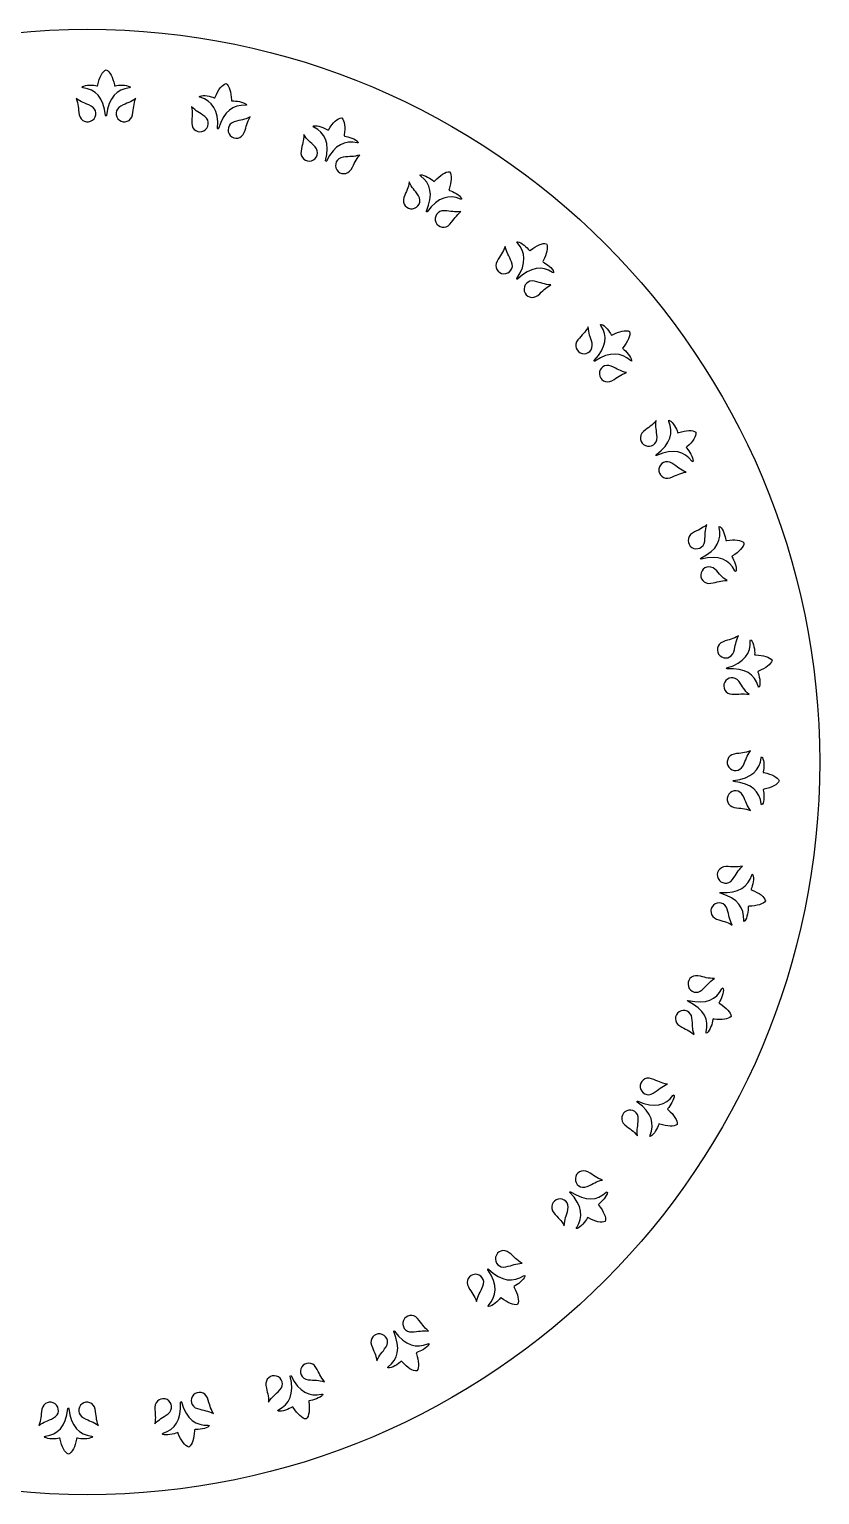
# Model space of a CAD drawing. Header units: centimetres. Extents: x -9.8 to 9.8, y -9.8 to 9.8.
# Drawn here: x -0.77 to 9.76, y -9.76 to 9.76 of the extents above; entities that cross this region are included whole.
import ezdxf

# ---------------------------------------------------------------- set-up
doc = ezdxf.new("R2010")
doc.units = ezdxf.units.CM
doc.header["$MEASUREMENT"] = 0
doc.layers.add('Camada 1', color=7, linetype='Continuous')

msp = doc.modelspace()

# ---------------------------------------------------------------- linework, layer by layer
at = {"layer": 'Camada 1'}
for points, knots in [([(0, -9.76264), (5.39178, -9.76264), (9.76265, -5.39172), (9.76265, 0.00001), (9.76265, 0.00001), (9.76265, 5.39177), (5.39179, 9.76264), (0, 9.76264), (0, 9.76264), (-5.39178, 9.76264), (-9.76265, 5.39177), (-9.76265, 0.00001), (-9.76265, 0.00001), (-9.76265, -5.39172), (-5.39178, -9.76264), (0, -9.76264)], [0, 0, 0, 0, 0.2, 0.2, 0.2, 0.2, 0.4, 0.4, 0.4, 0.4, 0.6, 0.6, 0.6, 0.6, 1, 1, 1, 1]), ([(0.25149, 9.22363), (0.20125, 9.20307), (0.16225, 9.12071), (0.14158, 9.02212), (0.14158, 9.02212), (0.13838, 9.00733), (0.14002, 9.00746), (0.12912, 9.01024), (0.12912, 9.01024), (0.08673, 9.02061), (-0.02394, 9.0245), (-0.06053, 8.99844), (-0.06053, 8.99844), (-0.07307, 8.9895), (-0.07135, 8.98593), (-0.05439, 8.98352), (-0.05439, 8.98352), (0.1055, 8.9614), (0.21837, 8.86062), (0.24514, 8.61448), (0.24514, 8.61448), (0.24662, 8.6058), (0.25591, 8.60416), (0.25771, 8.61448), (0.25771, 8.61448), (0.28425, 8.86062), (0.39717, 8.9614), (0.55693, 8.98352), (0.55693, 8.98352), (0.574, 8.98593), (0.57579, 8.9895), (0.56333, 8.99844), (0.56333, 8.99844), (0.52655, 9.0245), (0.41575, 9.02061), (0.3736, 9.01024), (0.3736, 9.01024), (0.36251, 9.00746), (0.36423, 9.00733), (0.36101, 9.02212), (0.36101, 9.02212), (0.34023, 9.1207), (0.30144, 9.20307), (0.25149, 9.22363)], [0, 0, 0, 0, 0.08333333, 0.08333333, 0.08333333, 0.08333333, 0.16666667, 0.16666667, 0.16666667, 0.16666667, 0.25, 0.25, 0.25, 0.25, 0.33333333, 0.33333333, 0.33333333, 0.33333333, 0.41666667, 0.41666667, 0.41666667, 0.41666667, 0.5, 0.5, 0.5, 0.5, 0.58333333, 0.58333333, 0.58333333, 0.58333333, 0.66666667, 0.66666667, 0.66666667, 0.66666667, 0.75, 0.75, 0.75, 0.75, 0.83333333, 0.83333333, 0.83333333, 0.83333333, 1, 1, 1, 1]), ([(1.84933, 9.03987), (1.79633, 9.02833), (1.74352, 8.95399), (1.70603, 8.86043), (1.70603, 8.86043), (1.70045, 8.84638), (1.70203, 8.84633), (1.69169, 8.85093), (1.69169, 8.85093), (1.65176, 8.86852), (1.54342, 8.89157), (1.50294, 8.87218), (1.50294, 8.87218), (1.48913, 8.86559), (1.49005, 8.86181), (1.50635, 8.8563), (1.50635, 8.8563), (1.65991, 8.80693), (1.75366, 8.68792), (1.73738, 8.44101), (1.73738, 8.44101), (1.73719, 8.4322), (1.74614, 8.42902), (1.74958, 8.43887), (1.74958, 8.43887), (1.81853, 8.67665), (1.9473, 8.75629), (2.10843, 8.75031), (2.10843, 8.75031), (2.1255, 8.74973), (2.12785, 8.75282), (2.11716, 8.76391), (2.11716, 8.76391), (2.08565, 8.796), (1.97577, 8.81146), (1.93251, 8.80844), (1.93251, 8.80844), (1.92121, 8.80775), (1.92277, 8.80725), (1.92211, 8.82228), (1.92211, 8.82228), (1.91886, 8.92301), (1.89484, 9.01085), (1.84933, 9.03987)], [0, 0, 0, 0, 0.08333333, 0.08333333, 0.08333333, 0.08333333, 0.16666667, 0.16666667, 0.16666667, 0.16666667, 0.25, 0.25, 0.25, 0.25, 0.33333333, 0.33333333, 0.33333333, 0.33333333, 0.41666667, 0.41666667, 0.41666667, 0.41666667, 0.5, 0.5, 0.5, 0.5, 0.58333333, 0.58333333, 0.58333333, 0.58333333, 0.66666667, 0.66666667, 0.66666667, 0.66666667, 0.75, 0.75, 0.75, 0.75, 0.83333333, 0.83333333, 0.83333333, 0.83333333, 1, 1, 1, 1]), ([(0.05009, 8.74031), (0.13068, 8.69925), (0.1324, 8.5986), (0.06988, 8.55164), (0.06988, 8.55164), (0.00733, 8.50468), (-0.0889, 8.53431), (-0.1058, 8.62329), (-0.1058, 8.62329), (-0.12326, 8.71481), (-0.11559, 8.75886), (-0.14856, 8.84231), (-0.14856, 8.84231), (-0.07758, 8.78741), (-0.03313, 8.78254), (0.05009, 8.74031)], [0, 0, 0, 0, 0.2, 0.2, 0.2, 0.2, 0.4, 0.4, 0.4, 0.4, 0.6, 0.6, 0.6, 0.6, 1, 1, 1, 1]), ([(0.64677, 8.84234), (0.6138, 8.75886), (0.6215, 8.71484), (0.60409, 8.62332), (0.60409, 8.62332), (0.58718, 8.53434), (0.49098, 8.50471), (0.42843, 8.55167), (0.42843, 8.55167), (0.36588, 8.59861), (0.3676, 8.69928), (0.44827, 8.74034), (0.44827, 8.74034), (0.53131, 8.78254), (0.57587, 8.78741), (0.64677, 8.84234)], [0, 0, 0, 0, 0.2, 0.2, 0.2, 0.2, 0.4, 0.4, 0.4, 0.4, 0.6, 0.6, 0.6, 0.6, 1, 1, 1, 1]), ([(1.56707, 8.59881), (1.6392, 8.54428), (1.62351, 8.44485), (1.55384, 8.40953), (1.55384, 8.40953), (1.48391, 8.37416), (1.39443, 8.42006), (1.39321, 8.51076), (1.39321, 8.51076), (1.39194, 8.60376), (1.40713, 8.64594), (1.38924, 8.73372), (1.38924, 8.73372), (1.44941, 8.66739), (1.49244, 8.6548), (1.56707, 8.59881)], [0, 0, 0, 0, 0.2, 0.2, 0.2, 0.2, 0.4, 0.4, 0.4, 0.4, 0.6, 0.6, 0.6, 0.6, 1, 1, 1, 1]), ([(2.17241, 8.59564), (2.12529, 8.5192), (2.12547, 8.47443), (2.09227, 8.38739), (2.09227, 8.38739), (2.06012, 8.30267), (1.96022, 8.29016), (1.90685, 8.34744), (1.90685, 8.34744), (1.85338, 8.40435), (1.87264, 8.50336), (1.95913, 8.52958), (1.95913, 8.52958), (2.04838, 8.55677), (2.09304, 8.55386), (2.17241, 8.59564)], [0, 0, 0, 0, 0.2, 0.2, 0.2, 0.2, 0.4, 0.4, 0.4, 0.4, 0.6, 0.6, 0.6, 0.6, 1, 1, 1, 1]), ([(3.39101, 8.5814), (3.3368, 8.57926), (3.27189, 8.5152), (3.21874, 8.42958), (3.21874, 8.42958), (3.21078, 8.41672), (3.21234, 8.41638), (3.20294, 8.4227), (3.20294, 8.4227), (3.16667, 8.44694), (3.06398, 8.48848), (3.02072, 8.47641), (3.02072, 8.47641), (3.00598, 8.47231), (3.00625, 8.46842), (3.02133, 8.46019), (3.02133, 8.46019), (3.16397, 8.38492), (3.23562, 8.25143), (3.17672, 8.01109), (3.17672, 8.01109), (3.17505, 8.00244), (3.18331, 7.99778), (3.18834, 8.00686), (3.18834, 8.00686), (3.29759, 8.22906), (3.43821, 8.28515), (3.59588, 8.25126), (3.59588, 8.25126), (3.61258, 8.24771), (3.61541, 8.25039), (3.60686, 8.26314), (3.60686, 8.26314), (3.58138, 8.30023), (3.47584, 8.33452), (3.43268, 8.33905), (3.43268, 8.33905), (3.42144, 8.34032), (3.42292, 8.33958), (3.4249, 8.35448), (3.4249, 8.35448), (3.43916, 8.45424), (3.4308, 8.54494), (3.39101, 8.5814)], [0, 0, 0, 0, 0.08333333, 0.08333333, 0.08333333, 0.08333333, 0.16666667, 0.16666667, 0.16666667, 0.16666667, 0.25, 0.25, 0.25, 0.25, 0.33333333, 0.33333333, 0.33333333, 0.33333333, 0.41666667, 0.41666667, 0.41666667, 0.41666667, 0.5, 0.5, 0.5, 0.5, 0.58333333, 0.58333333, 0.58333333, 0.58333333, 0.66666667, 0.66666667, 0.66666667, 0.66666667, 0.75, 0.75, 0.75, 0.75, 0.83333333, 0.83333333, 0.83333333, 0.83333333, 1, 1, 1, 1]), ([(3.03646, 8.19606), (3.09803, 8.12983), (3.0653, 8.03464), (2.99053, 8.01196), (2.99053, 8.01196), (2.91557, 7.98929), (2.8354, 8.05001), (2.84993, 8.13954), (2.84993, 8.13954), (2.86485, 8.23135), (2.88713, 8.27022), (2.88475, 8.35983), (2.88475, 8.35983), (2.93251, 8.28404), (2.97265, 8.26414), (3.03646, 8.19606)], [0, 0, 0, 0, 0.2, 0.2, 0.2, 0.2, 0.4, 0.4, 0.4, 0.4, 0.6, 0.6, 0.6, 0.6, 1, 1, 1, 1]), ([(3.63201, 8.0878), (3.57235, 8.02068), (3.56473, 7.97657), (3.51689, 7.89664), (3.51689, 7.89664), (3.47053, 7.8188), (3.36997, 7.8238), (3.3274, 7.88947), (3.3274, 7.88947), (3.28459, 7.95482), (3.32076, 8.04899), (3.41051, 8.05981), (3.41051, 8.05981), (3.50314, 8.07108), (3.54663, 8.06047), (3.63201, 8.0878)], [0, 0, 0, 0, 0.2, 0.2, 0.2, 0.2, 0.4, 0.4, 0.4, 0.4, 0.6, 0.6, 0.6, 0.6, 1, 1, 1, 1]), ([(4.82962, 7.86216), (4.77588, 7.86946), (4.70082, 7.81766), (4.63362, 7.74257), (4.63362, 7.74257), (4.62357, 7.7313), (4.62502, 7.73072), (4.6169, 7.73855), (4.6169, 7.73855), (4.58539, 7.76874), (4.49146, 7.82745), (4.44677, 7.82308), (4.44677, 7.82308), (4.43153, 7.8216), (4.43113, 7.81774), (4.44452, 7.80702), (4.44452, 7.80702), (4.57194, 7.70812), (4.61933, 7.56421), (4.51961, 7.33775), (4.51961, 7.33775), (4.51643, 7.32952), (4.52374, 7.32349), (4.53033, 7.33156), (4.53033, 7.33156), (4.67646, 7.5314), (4.82473, 7.5622), (4.97406, 7.50148), (4.97406, 7.50148), (4.98991, 7.49508), (4.99319, 7.49719), (4.98695, 7.51127), (4.98695, 7.51127), (4.96832, 7.55223), (4.87035, 7.60432), (4.82862, 7.61628), (4.82862, 7.61628), (4.81777, 7.61948), (4.81912, 7.61848), (4.82365, 7.63282), (4.82365, 7.63282), (4.85502, 7.72862), (4.86249, 7.81935), (4.82962, 7.86216)], [0, 0, 0, 0, 0.08333333, 0.08333333, 0.08333333, 0.08333333, 0.16666667, 0.16666667, 0.16666667, 0.16666667, 0.25, 0.25, 0.25, 0.25, 0.33333333, 0.33333333, 0.33333333, 0.33333333, 0.41666667, 0.41666667, 0.41666667, 0.41666667, 0.5, 0.5, 0.5, 0.5, 0.58333333, 0.58333333, 0.58333333, 0.58333333, 0.66666667, 0.66666667, 0.66666667, 0.66666667, 0.75, 0.75, 0.75, 0.75, 0.83333333, 0.83333333, 0.83333333, 0.83333333, 1, 1, 1, 1]), ([(4.41351, 7.54426), (4.46267, 7.46835), (4.41393, 7.3803), (4.33633, 7.3709), (4.33633, 7.3709), (4.25857, 7.36159), (4.19015, 7.43533), (4.22002, 7.52097), (4.22002, 7.52097), (4.25061, 7.60881), (4.27929, 7.64323), (4.29252, 7.73187), (4.29252, 7.73187), (4.32644, 7.64896), (4.36256, 7.62239), (4.41351, 7.54426)], [0, 0, 0, 0, 0.2, 0.2, 0.2, 0.2, 0.4, 0.4, 0.4, 0.4, 0.6, 0.6, 0.6, 0.6, 1, 1, 1, 1]), ([(4.98126, 7.33424), (4.91088, 7.27852), (4.89569, 7.2364), (4.83473, 7.16596), (4.83473, 7.16596), (4.77557, 7.09733), (4.67738, 7.11974), (4.64685, 7.19181), (4.64685, 7.19181), (4.616, 7.26362), (4.66804, 7.35003), (4.75827, 7.34511), (4.75827, 7.34511), (4.85143, 7.34016), (4.89241, 7.32215), (4.98126, 7.33424)], [0, 0, 0, 0, 0.2, 0.2, 0.2, 0.2, 0.4, 0.4, 0.4, 0.4, 0.6, 0.6, 0.6, 0.6, 1, 1, 1, 1]), ([(5.65655, 6.66323), (5.69179, 6.57997), (5.62842, 6.5017), (5.55043, 6.50594), (5.55043, 6.50594), (5.47222, 6.51028), (5.41764, 6.59476), (5.46193, 6.67392), (5.46193, 6.67392), (5.50733, 6.75509), (5.54152, 6.78404), (5.56999, 6.86902), (5.56999, 6.86902), (5.58895, 6.78147), (5.61988, 6.74903), (5.65655, 6.66323)], [0, 0, 0, 0, 0.2, 0.2, 0.2, 0.2, 0.4, 0.4, 0.4, 0.4, 0.6, 0.6, 0.6, 0.6, 1, 1, 1, 1]), ([(6.12151, 6.90408), (6.06986, 6.92059), (5.98694, 6.88262), (5.90773, 6.82034), (5.90773, 6.82034), (5.89585, 6.81097), (5.8972, 6.81015), (5.89058, 6.81926), (5.89058, 6.81926), (5.86476, 6.85445), (5.78247, 6.92859), (5.73773, 6.93205), (5.73773, 6.93205), (5.72241, 6.93327), (5.72138, 6.92951), (5.73273, 6.91662), (5.73273, 6.91662), (5.84105, 6.79708), (5.86275, 6.64712), (5.72516, 6.44145), (5.72516, 6.44145), (5.72061, 6.43391), (5.72677, 6.42669), (5.73466, 6.43349), (5.73466, 6.43349), (5.91328, 6.60489), (6.06462, 6.60949), (6.20117, 6.52377), (6.20117, 6.52377), (6.21567, 6.51472), (6.21927, 6.51623), (6.21556, 6.53115), (6.21556, 6.53115), (6.20432, 6.57473), (6.11687, 6.64304), (6.07784, 6.66207), (6.07784, 6.66207), (6.06773, 6.6671), (6.06884, 6.66591), (6.07583, 6.67922), (6.07583, 6.67922), (6.12333, 6.76813), (6.14646, 6.85619), (6.12151, 6.90408)], [0, 0, 0, 0, 0.08333333, 0.08333333, 0.08333333, 0.08333333, 0.16666667, 0.16666667, 0.16666667, 0.16666667, 0.25, 0.25, 0.25, 0.25, 0.33333333, 0.33333333, 0.33333333, 0.33333333, 0.41666667, 0.41666667, 0.41666667, 0.41666667, 0.5, 0.5, 0.5, 0.5, 0.58333333, 0.58333333, 0.58333333, 0.58333333, 0.66666667, 0.66666667, 0.66666667, 0.66666667, 0.75, 0.75, 0.75, 0.75, 0.83333333, 0.83333333, 0.83333333, 0.83333333, 1, 1, 1, 1]), ([(6.17919, 6.35782), (6.10021, 6.31514), (6.07793, 6.2763), (6.00562, 6.21754), (6.00562, 6.21754), (5.93548, 6.1602), (5.84264, 6.19936), (5.82509, 6.27562), (5.82509, 6.27562), (5.80723, 6.35169), (5.87343, 6.42778), (5.96146, 6.40725), (5.96146, 6.40725), (6.05232, 6.38621), (6.08954, 6.36134), (6.17919, 6.35782)], [0, 0, 0, 0, 0.2, 0.2, 0.2, 0.2, 0.4, 0.4, 0.4, 0.4, 0.6, 0.6, 0.6, 0.6, 1, 1, 1, 1]), ([(6.72767, 5.57976), (6.74791, 5.49163), (6.67195, 5.42556), (6.59585, 5.44329), (6.59585, 5.44329), (6.51957, 5.46112), (6.48052, 5.55383), (6.53785, 5.62408), (6.53785, 5.62408), (6.59667, 5.69618), (6.63538, 5.71872), (6.67819, 5.79746), (6.67819, 5.79746), (6.68163, 5.70792), (6.70645, 5.67062), (6.72767, 5.57976)], [0, 0, 0, 0, 0.2, 0.2, 0.2, 0.2, 0.4, 0.4, 0.4, 0.4, 0.6, 0.6, 0.6, 0.6, 1, 1, 1, 1]), ([(7.22738, 5.73621), (7.17941, 5.76142), (7.09115, 5.73846), (7.00233, 5.69086), (7.00233, 5.69086), (6.98897, 5.68369), (6.99013, 5.68266), (6.98521, 5.69279), (6.98521, 5.69279), (6.96592, 5.73192), (6.89774, 5.81923), (6.85429, 5.8304), (6.85429, 5.8304), (6.83939, 5.83426), (6.83773, 5.83074), (6.84667, 5.81609), (6.84667, 5.81609), (6.93261, 5.67956), (6.92792, 5.52812), (6.75671, 5.34944), (6.75671, 5.34944), (6.75092, 5.3428), (6.7557, 5.3346), (6.76473, 5.33994), (6.76473, 5.33994), (6.97036, 5.47774), (7.12025, 5.45599), (7.23979, 5.34782), (7.23979, 5.34782), (7.25249, 5.33639), (7.2563, 5.33726), (7.25527, 5.35261), (7.25527, 5.35261), (7.25178, 5.39746), (7.17748, 5.47993), (7.14237, 5.50543), (7.14237, 5.50543), (7.13327, 5.51215), (7.13417, 5.51075), (7.14335, 5.52265), (7.14335, 5.52265), (7.20556, 5.60201), (7.24366, 5.68469), (7.22738, 5.73621)], [0, 0, 0, 0, 0.08333333, 0.08333333, 0.08333333, 0.08333333, 0.16666667, 0.16666667, 0.16666667, 0.16666667, 0.25, 0.25, 0.25, 0.25, 0.33333333, 0.33333333, 0.33333333, 0.33333333, 0.41666667, 0.41666667, 0.41666667, 0.41666667, 0.5, 0.5, 0.5, 0.5, 0.58333333, 0.58333333, 0.58333333, 0.58333333, 0.66666667, 0.66666667, 0.66666667, 0.66666667, 0.75, 0.75, 0.75, 0.75, 0.83333333, 0.83333333, 0.83333333, 0.83333333, 1, 1, 1, 1]), ([(7.18936, 5.18823), (7.10411, 5.15992), (7.07546, 5.12555), (6.99404, 5.0802), (6.99404, 5.0802), (6.91504, 5.03596), (6.8304, 5.09062), (6.82635, 5.16876), (6.82635, 5.16876), (6.82198, 5.24679), (6.90038, 5.31021), (6.98351, 5.2747), (6.98351, 5.2747), (7.0693, 5.23823), (7.10165, 5.20725), (7.18936, 5.18823)], [0, 0, 0, 0, 0.2, 0.2, 0.2, 0.2, 0.4, 0.4, 0.4, 0.4, 0.6, 0.6, 0.6, 0.6, 1, 1, 1, 1]), ([(7.59436, 4.32674), (7.59899, 4.23641), (7.51274, 4.18453), (7.44085, 4.21522), (7.44085, 4.21522), (7.3688, 4.24604), (7.34647, 4.3441), (7.41513, 4.40331), (7.41513, 4.40331), (7.48556, 4.46408), (7.52758, 4.47959), (7.58341, 4.5497), (7.58341, 4.5497), (7.57126, 4.46099), (7.58928, 4.4199), (7.59436, 4.32674)], [0, 0, 0, 0, 0.2, 0.2, 0.2, 0.2, 0.4, 0.4, 0.4, 0.4, 0.6, 0.6, 0.6, 0.6, 1, 1, 1, 1]), ([(8.11366, 4.39403), (8.07077, 4.42721), (7.97989, 4.41991), (7.88416, 4.38847), (7.88416, 4.38847), (7.86974, 4.38373), (7.87069, 4.38252), (7.86762, 4.39334), (7.86762, 4.39334), (7.85542, 4.43522), (7.80341, 4.53304), (7.76255, 4.55159), (7.76255, 4.55159), (7.74858, 4.55797), (7.74633, 4.55479), (7.7526, 4.53881), (7.7526, 4.53881), (7.81348, 4.38943), (7.7826, 4.2411), (7.58292, 4.09489), (7.58292, 4.09489), (7.57609, 4.08936), (7.57937, 4.08044), (7.58914, 4.08415), (7.58914, 4.08415), (7.8156, 4.18414), (7.9594, 4.13667), (8.05838, 4.00943), (8.05838, 4.00943), (8.06891, 3.99596), (8.07283, 3.9962), (8.07444, 4.01144), (8.07444, 4.01144), (8.07878, 4.05623), (8.01991, 4.15035), (7.9898, 4.18157), (7.9898, 4.18157), (7.98199, 4.18977), (7.98266, 4.18821), (7.99377, 4.19834), (7.99377, 4.19834), (8.06889, 4.26565), (8.12078, 4.34048), (8.11366, 4.39403)], [0, 0, 0, 0, 0.08333333, 0.08333333, 0.08333333, 0.08333333, 0.16666667, 0.16666667, 0.16666667, 0.16666667, 0.25, 0.25, 0.25, 0.25, 0.33333333, 0.33333333, 0.33333333, 0.33333333, 0.41666667, 0.41666667, 0.41666667, 0.41666667, 0.5, 0.5, 0.5, 0.5, 0.58333333, 0.58333333, 0.58333333, 0.58333333, 0.66666667, 0.66666667, 0.66666667, 0.66666667, 0.75, 0.75, 0.75, 0.75, 0.83333333, 0.83333333, 0.83333333, 0.83333333, 1, 1, 1, 1]), ([(7.98105, 3.86097), (7.8922, 3.8479), (7.85799, 3.81903), (7.76994, 3.7885), (7.76994, 3.7885), (7.68448, 3.75865), (7.61061, 3.82718), (7.62016, 3.90484), (7.62016, 3.90484), (7.62942, 3.98244), (7.71763, 4.03128), (7.79333, 3.98186), (7.79333, 3.98186), (7.87154, 3.93109), (7.898, 3.89494), (7.98105, 3.86097)], [0, 0, 0, 0, 0.2, 0.2, 0.2, 0.2, 0.4, 0.4, 0.4, 0.4, 0.6, 0.6, 0.6, 0.6, 1, 1, 1, 1]), ([(8.23034, 2.94229), (8.21917, 2.85252), (8.12519, 2.81643), (8.05979, 2.85908), (8.05979, 2.85908), (7.9942, 2.90194), (7.98923, 3.0024), (8.06709, 3.04879), (8.06709, 3.04879), (8.14702, 3.09639), (8.19113, 3.10438), (8.25828, 3.16373), (8.25828, 3.16373), (8.2309, 3.07847), (8.24148, 3.03489), (8.23034, 2.94229)], [0, 0, 0, 0, 0.2, 0.2, 0.2, 0.2, 0.4, 0.4, 0.4, 0.4, 0.6, 0.6, 0.6, 0.6, 1, 1, 1, 1]), ([(8.75342, 2.91837), (8.71696, 2.95851), (8.62613, 2.96705), (8.52643, 2.95274), (8.52643, 2.95274), (8.51145, 2.95057), (8.51217, 2.94919), (8.511, 2.96039), (8.511, 2.96039), (8.50629, 3.00376), (8.47203, 3.10911), (8.43504, 3.13449), (8.43504, 3.13449), (8.42237, 3.14319), (8.41959, 3.14047), (8.423, 3.12364), (8.423, 3.12364), (8.45705, 2.966), (8.40088, 2.82524), (8.17882, 2.71594), (8.17882, 2.71594), (8.17115, 2.71165), (8.17281, 2.70231), (8.18305, 2.70427), (8.18305, 2.70427), (8.42342, 2.7634), (8.55683, 2.69173), (8.63221, 2.54922), (8.63221, 2.54922), (8.64031, 2.53414), (8.64414, 2.53366), (8.6484, 2.5484), (8.6484, 2.5484), (8.66044, 2.59177), (8.61885, 2.69469), (8.59458, 2.73067), (8.59458, 2.73067), (8.58831, 2.74009), (8.58868, 2.73845), (8.60141, 2.74649), (8.60141, 2.74649), (8.68704, 2.7997), (8.75112, 2.86439), (8.75342, 2.91837)], [0, 0, 0, 0, 0.08333333, 0.08333333, 0.08333333, 0.08333333, 0.16666667, 0.16666667, 0.16666667, 0.16666667, 0.25, 0.25, 0.25, 0.25, 0.33333333, 0.33333333, 0.33333333, 0.33333333, 0.41666667, 0.41666667, 0.41666667, 0.41666667, 0.5, 0.5, 0.5, 0.5, 0.58333333, 0.58333333, 0.58333333, 0.58333333, 0.66666667, 0.66666667, 0.66666667, 0.66666667, 0.75, 0.75, 0.75, 0.75, 0.83333333, 0.83333333, 0.83333333, 0.83333333, 1, 1, 1, 1]), ([(8.53025, 2.41645), (8.44048, 2.41899), (8.40179, 2.39653), (8.3098, 2.38171), (8.3098, 2.38171), (8.22042, 2.36713), (8.1596, 2.44749), (8.18246, 2.52228), (8.18246, 2.52228), (8.20506, 2.59708), (8.30041, 2.62989), (8.3664, 2.56805), (8.3664, 2.56805), (8.43455, 2.50448), (8.45436, 2.46432), (8.53025, 2.41645)], [0, 0, 0, 0, 0.2, 0.2, 0.2, 0.2, 0.4, 0.4, 0.4, 0.4, 0.6, 0.6, 0.6, 0.6, 1, 1, 1, 1]), ([(8.61621, 1.46837), (8.58965, 1.38193), (8.49085, 1.3627), (8.43381, 1.41609), (8.43381, 1.41609), (8.37666, 1.46967), (8.38923, 1.56947), (8.47395, 1.60164), (8.47395, 1.60164), (8.561, 1.63463), (8.60574, 1.63485), (8.68218, 1.68162), (8.68218, 1.68162), (8.64042, 1.60241), (8.64328, 1.55767), (8.61621, 1.46837)], [0, 0, 0, 0, 0.2, 0.2, 0.2, 0.2, 0.4, 0.4, 0.4, 0.4, 0.6, 0.6, 0.6, 0.6, 1, 1, 1, 1]), ([(9.12717, 1.35399), (9.09822, 1.39982), (9.01033, 1.42403), (8.90963, 1.42725), (8.90963, 1.42725), (8.8945, 1.42773), (8.89495, 1.42624), (8.89579, 1.43749), (8.89579, 1.43749), (8.89865, 1.48099), (8.8832, 1.59074), (8.85115, 1.62212), (8.85115, 1.62212), (8.84022, 1.63289), (8.83702, 1.63069), (8.83744, 1.61352), (8.83744, 1.61352), (8.84355, 1.45234), (8.76381, 1.32351), (8.52613, 1.25443), (8.52613, 1.25443), (8.51785, 1.25155), (8.51787, 1.24207), (8.5283, 1.24221), (8.5283, 1.24221), (8.77529, 1.25872), (8.89419, 1.16495), (8.9437, 1.01152), (8.9437, 1.01152), (8.94902, 0.99525), (8.95275, 0.99408), (8.95955, 1.0079), (8.95955, 1.0079), (8.97886, 1.04849), (8.95577, 1.15707), (8.93812, 1.19673), (8.93812, 1.19673), (8.9336, 1.2071), (8.93373, 1.20541), (8.94762, 1.21112), (8.94762, 1.21112), (9.04121, 1.24871), (9.11556, 1.30126), (9.12717, 1.35399)], [0, 0, 0, 0, 0.08333333, 0.08333333, 0.08333333, 0.08333333, 0.16666667, 0.16666667, 0.16666667, 0.16666667, 0.25, 0.25, 0.25, 0.25, 0.33333333, 0.33333333, 0.33333333, 0.33333333, 0.41666667, 0.41666667, 0.41666667, 0.41666667, 0.5, 0.5, 0.5, 0.5, 0.58333333, 0.58333333, 0.58333333, 0.58333333, 0.66666667, 0.66666667, 0.66666667, 0.66666667, 0.75, 0.75, 0.75, 0.75, 0.83333333, 0.83333333, 0.83333333, 0.83333333, 1, 1, 1, 1]), ([(8.82026, 0.89849), (8.73231, 0.91656), (8.69027, 0.90116), (8.59714, 0.90254), (8.59714, 0.90254), (8.50657, 0.9037), (8.46061, 0.9934), (8.49612, 1.06309), (8.49612, 1.06309), (8.53142, 1.13283), (8.631, 1.1486), (8.68524, 1.07624), (8.68524, 1.07624), (8.7413, 1.00178), (8.75382, 0.95878), (8.82026, 0.89849)], [0, 0, 0, 0, 0.2, 0.2, 0.2, 0.2, 0.4, 0.4, 0.4, 0.4, 0.6, 0.6, 0.6, 0.6, 1, 1, 1, 1]), ([(8.7403, -0.0501), (8.69913, -0.13061), (8.59848, -0.13244), (8.5516, -0.06994), (8.5516, -0.06994), (8.50461, -0.00723), (8.53432, 0.08889), (8.62336, 0.10585), (8.62336, 0.10585), (8.7148, 0.12323), (8.75891, 0.11567), (8.8423, 0.14847), (8.8423, 0.14847), (8.78739, 0.07767), (8.78245, 0.03311), (8.7403, -0.0501)], [0, 0, 0, 0, 0.2, 0.2, 0.2, 0.2, 0.4, 0.4, 0.4, 0.4, 0.6, 0.6, 0.6, 0.6, 1, 1, 1, 1]), ([(9.22361, -0.25147), (9.2031, -0.2013), (9.12071, -0.16217), (9.02208, -0.14156), (9.02208, -0.14156), (9.00729, -0.13849), (9.0075, -0.14), (9.01025, -0.12907), (9.01025, -0.12907), (9.02065, -0.08674), (9.02446, 0.02399), (8.9984, 0.0605), (8.9984, 0.0605), (8.98951, 0.07299), (8.98594, 0.0714), (8.98342, 0.05441), (8.98342, 0.05441), (8.96146, -0.1054), (8.86052, -0.2184), (8.61451, -0.2452), (8.61451, -0.2452), (8.60581, -0.24658), (8.60419, -0.25592), (8.61451, -0.25761), (8.61451, -0.25761), (8.86063, -0.28425), (8.96141, -0.39723), (8.98355, -0.55693), (8.98355, -0.55693), (8.98596, -0.57389), (8.98942, -0.57566), (8.9985, -0.56325), (8.9985, -0.56325), (9.02456, -0.52663), (9.02067, -0.41572), (9.01017, -0.3736), (9.01017, -0.3736), (9.0075, -0.36257), (9.00737, -0.36426), (9.02205, -0.36106), (9.02205, -0.36106), (9.12069, -0.34024), (9.20306, -0.30143), (9.22361, -0.25147)], [0, 0, 0, 0, 0.08333333, 0.08333333, 0.08333333, 0.08333333, 0.16666667, 0.16666667, 0.16666667, 0.16666667, 0.25, 0.25, 0.25, 0.25, 0.33333333, 0.33333333, 0.33333333, 0.33333333, 0.41666667, 0.41666667, 0.41666667, 0.41666667, 0.5, 0.5, 0.5, 0.5, 0.58333333, 0.58333333, 0.58333333, 0.58333333, 0.66666667, 0.66666667, 0.66666667, 0.66666667, 0.75, 0.75, 0.75, 0.75, 0.83333333, 0.83333333, 0.83333333, 0.83333333, 1, 1, 1, 1]), ([(8.84224, -0.64679), (8.75882, -0.61374), (8.71474, -0.62163), (8.62324, -0.60406), (8.62324, -0.60406), (8.53426, -0.58721), (8.5046, -0.4909), (8.55164, -0.42843), (8.55164, -0.42843), (8.5985, -0.36586), (8.6993, -0.3676), (8.74021, -0.4483), (8.74021, -0.4483), (8.78245, -0.53138), (8.78734, -0.57588), (8.84224, -0.64679)], [0, 0, 0, 0, 0.2, 0.2, 0.2, 0.2, 0.4, 0.4, 0.4, 0.4, 0.6, 0.6, 0.6, 0.6, 1, 1, 1, 1]), ([(8.59883, -1.56709), (8.5443, -1.63927), (8.44487, -1.62355), (8.40952, -1.55386), (8.40952, -1.55386), (8.37417, -1.48398), (8.42008, -1.39447), (8.5107, -1.39323), (8.5107, -1.39323), (8.60381, -1.39204), (8.6459, -1.40712), (8.73374, -1.38926), (8.73374, -1.38926), (8.66735, -1.44943), (8.65476, -1.49245), (8.59883, -1.56709)], [0, 0, 0, 0, 0.2, 0.2, 0.2, 0.2, 0.4, 0.4, 0.4, 0.4, 0.6, 0.6, 0.6, 0.6, 1, 1, 1, 1]), ([(9.03983, -1.84932), (9.02829, -1.7964), (8.954, -1.74354), (8.86047, -1.7061), (8.86047, -1.7061), (8.84642, -1.70049), (8.84639, -1.70203), (8.85097, -1.69171), (8.85097, -1.69171), (8.86851, -1.65184), (8.89156, -1.54344), (8.87222, -1.50298), (8.87222, -1.50298), (8.86563, -1.48914), (8.86187, -1.49009), (8.85637, -1.50639), (8.85637, -1.50639), (8.807, -1.65998), (8.68802, -1.75372), (8.44105, -1.73737), (8.44105, -1.73737), (8.43224, -1.73724), (8.42904, -1.74615), (8.43891, -1.74959), (8.43891, -1.74959), (8.67661, -1.81854), (8.75628, -1.94731), (8.75035, -2.10844), (8.75035, -2.10844), (8.74979, -2.12553), (8.75289, -2.12789), (8.76398, -2.11725), (8.76398, -2.11725), (8.79602, -2.08569), (8.81145, -1.9758), (8.80843, -1.93249), (8.80843, -1.93249), (8.80774, -1.92117), (8.80727, -1.92281), (8.82229, -1.9222), (8.82229, -1.9222), (8.92305, -1.91888), (9.01089, -1.89493), (9.03983, -1.84932)], [0, 0, 0, 0, 0.08333333, 0.08333333, 0.08333333, 0.08333333, 0.16666667, 0.16666667, 0.16666667, 0.16666667, 0.25, 0.25, 0.25, 0.25, 0.33333333, 0.33333333, 0.33333333, 0.33333333, 0.41666667, 0.41666667, 0.41666667, 0.41666667, 0.5, 0.5, 0.5, 0.5, 0.58333333, 0.58333333, 0.58333333, 0.58333333, 0.66666667, 0.66666667, 0.66666667, 0.66666667, 0.75, 0.75, 0.75, 0.75, 0.83333333, 0.83333333, 0.83333333, 0.83333333, 1, 1, 1, 1]), ([(8.59562, -2.1724), (8.51916, -2.12536), (8.47441, -2.12549), (8.38734, -2.09228), (8.38734, -2.09228), (8.30265, -2.06024), (8.29013, -1.96025), (8.34733, -1.90691), (8.34733, -1.90691), (8.40435, -1.85344), (8.5033, -1.87262), (8.5296, -1.95924), (8.5296, -1.95924), (8.55676, -2.04834), (8.55385, -2.093), (8.59562, -2.1724)], [0, 0, 0, 0, 0.2, 0.2, 0.2, 0.2, 0.4, 0.4, 0.4, 0.4, 0.6, 0.6, 0.6, 0.6, 1, 1, 1, 1]), ([(8.19602, -3.03648), (8.12982, -3.09808), (8.0346, -3.06535), (8.01192, -2.99055), (8.01192, -2.99055), (7.98922, -2.91562), (8.04997, -2.83548), (8.13948, -2.84995), (8.13948, -2.84995), (8.23137, -2.8649), (8.27016, -2.8871), (8.35977, -2.88474), (8.35977, -2.88474), (8.284, -2.93252), (8.26415, -2.97266), (8.19602, -3.03648)], [0, 0, 0, 0, 0.2, 0.2, 0.2, 0.2, 0.4, 0.4, 0.4, 0.4, 0.6, 0.6, 0.6, 0.6, 1, 1, 1, 1]), ([(8.58136, -3.39097), (8.57924, -3.33681), (8.51519, -3.27191), (8.42959, -3.21881), (8.42959, -3.21881), (8.41676, -3.21079), (8.41639, -3.21235), (8.42271, -3.20296), (8.42271, -3.20296), (8.44692, -3.16674), (8.48846, -3.064), (8.47639, -3.02074), (8.47639, -3.02074), (8.47234, -3.00598), (8.46843, -3.00624), (8.46022, -3.02138), (8.46022, -3.02138), (8.38489, -3.16404), (8.25146, -3.23575), (8.01109, -3.17669), (8.01109, -3.17669), (8.00244, -3.17505), (7.99773, -3.18328), (8.00686, -3.18841), (8.00686, -3.18841), (8.229, -3.2976), (8.28507, -3.4382), (8.25126, -3.59587), (8.25126, -3.59587), (8.24774, -3.61264), (8.25039, -3.6155), (8.26314, -3.60693), (8.26314, -3.60693), (8.30013, -3.58142), (8.33442, -3.47583), (8.33897, -3.43268), (8.33897, -3.43268), (8.34027, -3.42136), (8.33953, -3.42292), (8.35445, -3.42498), (8.35445, -3.42498), (8.45426, -3.4392), (8.54496, -3.43092), (8.58136, -3.39097)], [0, 0, 0, 0, 0.08333333, 0.08333333, 0.08333333, 0.08333333, 0.16666667, 0.16666667, 0.16666667, 0.16666667, 0.25, 0.25, 0.25, 0.25, 0.33333333, 0.33333333, 0.33333333, 0.33333333, 0.41666667, 0.41666667, 0.41666667, 0.41666667, 0.5, 0.5, 0.5, 0.5, 0.58333333, 0.58333333, 0.58333333, 0.58333333, 0.66666667, 0.66666667, 0.66666667, 0.66666667, 0.75, 0.75, 0.75, 0.75, 0.83333333, 0.83333333, 0.83333333, 0.83333333, 1, 1, 1, 1]), ([(8.08784, -3.63195), (8.02069, -3.57237), (7.97664, -3.56477), (7.89663, -3.51694), (7.89663, -3.51694), (7.81876, -3.47066), (7.82382, -3.37002), (7.88941, -3.32747), (7.88941, -3.32747), (7.95489, -3.28463), (8.04895, -3.32072), (8.0598, -3.41058), (8.0598, -3.41058), (8.07109, -3.5031), (8.06043, -3.54662), (8.08784, -3.63195)], [0, 0, 0, 0, 0.2, 0.2, 0.2, 0.2, 0.4, 0.4, 0.4, 0.4, 0.6, 0.6, 0.6, 0.6, 1, 1, 1, 1]), ([(7.54428, -4.41355), (7.4684, -4.46276), (7.38032, -4.414), (7.37092, -4.33632), (7.37092, -4.33632), (7.36155, -4.25859), (7.43535, -4.19019), (7.52097, -4.22001), (7.52097, -4.22001), (7.60886, -4.2507), (7.64323, -4.27922), (7.7319, -4.29256), (7.7319, -4.29256), (7.64895, -4.32648), (7.62238, -4.36254), (7.54428, -4.41355)], [0, 0, 0, 0, 0.2, 0.2, 0.2, 0.2, 0.4, 0.4, 0.4, 0.4, 0.6, 0.6, 0.6, 0.6, 1, 1, 1, 1]), ([(7.86215, -4.82961), (7.86945, -4.77593), (7.81765, -4.70086), (7.74258, -4.63366), (7.74258, -4.63366), (7.73128, -4.62355), (7.7307, -4.62501), (7.73856, -4.61689), (7.73856, -4.61689), (7.76872, -4.58543), (7.82746, -4.4915), (7.82309, -4.44676), (7.82309, -4.44676), (7.82161, -4.43155), (7.81777, -4.43112), (7.80706, -4.44462), (7.80706, -4.44462), (7.70808, -4.57199), (7.56423, -4.61946), (7.33779, -4.51958), (7.33779, -4.51958), (7.32951, -4.51648), (7.32348, -4.52373), (7.33157, -4.5304), (7.33157, -4.5304), (7.53138, -4.67648), (7.56215, -4.82478), (7.50151, -4.97405), (7.50151, -4.97405), (7.49516, -4.98995), (7.49722, -4.99326), (7.51127, -4.98701), (7.51127, -4.98701), (7.55217, -4.96833), (7.60427, -4.87036), (7.61626, -4.82858), (7.61626, -4.82858), (7.61946, -4.81768), (7.61846, -4.81916), (7.63282, -4.82374), (7.63282, -4.82374), (7.72861, -4.85504), (7.81934, -4.86255), (7.86215, -4.82961)], [0, 0, 0, 0, 0.08333333, 0.08333333, 0.08333333, 0.08333333, 0.16666667, 0.16666667, 0.16666667, 0.16666667, 0.25, 0.25, 0.25, 0.25, 0.33333333, 0.33333333, 0.33333333, 0.33333333, 0.41666667, 0.41666667, 0.41666667, 0.41666667, 0.5, 0.5, 0.5, 0.5, 0.58333333, 0.58333333, 0.58333333, 0.58333333, 0.66666667, 0.66666667, 0.66666667, 0.66666667, 0.75, 0.75, 0.75, 0.75, 0.83333333, 0.83333333, 0.83333333, 0.83333333, 1, 1, 1, 1]), ([(7.33422, -4.98122), (7.27847, -4.91092), (7.23643, -4.89571), (7.16594, -4.83475), (7.16594, -4.83475), (7.09728, -4.77569), (7.11972, -4.67746), (7.19174, -4.6469), (7.19174, -4.6469), (7.26365, -4.61613), (7.35001, -4.66801), (7.34512, -4.75837), (7.34512, -4.75837), (7.34018, -4.85141), (7.32213, -4.8924), (7.33422, -4.98122)], [0, 0, 0, 0, 0.2, 0.2, 0.2, 0.2, 0.4, 0.4, 0.4, 0.4, 0.6, 0.6, 0.6, 0.6, 1, 1, 1, 1]), ([(6.66327, -5.65654), (6.57998, -5.69181), (6.50172, -5.62849), (6.50595, -5.55042), (6.50595, -5.55042), (6.51024, -5.47224), (6.59477, -5.41765), (6.67391, -5.46194), (6.67391, -5.46194), (6.75516, -5.50734), (6.78406, -5.5415), (6.86907, -5.56994), (6.86907, -5.56994), (6.78148, -5.58899), (6.74904, -5.61987), (6.66327, -5.65654)], [0, 0, 0, 0, 0.2, 0.2, 0.2, 0.2, 0.4, 0.4, 0.4, 0.4, 0.6, 0.6, 0.6, 0.6, 1, 1, 1, 1]), ([(6.35786, -6.17912), (6.31513, -6.10027), (6.27639, -6.07794), (6.21752, -6.00563), (6.21752, -6.00563), (6.16018, -5.93552), (6.19932, -5.84273), (6.27554, -5.82508), (6.27554, -5.82508), (6.35169, -5.80725), (6.42775, -5.87342), (6.40722, -5.96153), (6.40722, -5.96153), (6.38622, -6.05225), (6.36135, -6.08953), (6.35786, -6.17912)], [0, 0, 0, 0, 0.2, 0.2, 0.2, 0.2, 0.4, 0.4, 0.4, 0.4, 0.6, 0.6, 0.6, 0.6, 1, 1, 1, 1]), ([(6.90404, -6.12144), (6.92055, -6.06982), (6.88258, -5.98695), (6.82033, -5.90776), (6.82033, -5.90776), (6.81099, -5.89583), (6.81012, -5.8972), (6.8193, -5.89056), (6.8193, -5.89056), (6.85446, -5.86476), (6.92863, -5.78245), (6.93209, -5.73776), (6.93209, -5.73776), (6.93328, -5.72244), (6.92955, -5.72141), (6.91669, -5.73281), (6.91669, -5.73281), (6.79707, -5.84108), (6.64716, -5.86277), (6.44152, -5.72511), (6.44152, -5.72511), (6.4339, -5.72061), (6.42668, -5.72667), (6.43348, -5.73461), (6.43348, -5.73461), (6.60488, -5.91328), (6.60945, -6.06462), (6.52381, -6.20107), (6.52381, -6.20107), (6.51476, -6.2157), (6.51624, -6.21925), (6.53114, -6.21562), (6.53114, -6.21562), (6.57469, -6.20427), (6.64301, -6.11688), (6.66206, -6.07777), (6.66206, -6.07777), (6.66706, -6.06764), (6.6659, -6.06885), (6.67918, -6.07586), (6.67918, -6.07586), (6.76815, -6.12337), (6.8562, -6.14655), (6.90404, -6.12144)], [0, 0, 0, 0, 0.08333333, 0.08333333, 0.08333333, 0.08333333, 0.16666667, 0.16666667, 0.16666667, 0.16666667, 0.25, 0.25, 0.25, 0.25, 0.33333333, 0.33333333, 0.33333333, 0.33333333, 0.41666667, 0.41666667, 0.41666667, 0.41666667, 0.5, 0.5, 0.5, 0.5, 0.58333333, 0.58333333, 0.58333333, 0.58333333, 0.66666667, 0.66666667, 0.66666667, 0.66666667, 0.75, 0.75, 0.75, 0.75, 0.83333333, 0.83333333, 0.83333333, 0.83333333, 1, 1, 1, 1]), ([(5.57977, -6.72765), (5.49164, -6.748), (5.42557, -6.67198), (5.4433, -6.59586), (5.4433, -6.59586), (5.46108, -6.51958), (5.55384, -6.48061), (5.62404, -6.53784), (5.62404, -6.53784), (5.69619, -6.59676), (5.71871, -6.63531), (5.7975, -6.67823), (5.7975, -6.67823), (5.70791, -6.68164), (5.67063, -6.70649), (5.57977, -6.72765)], [0, 0, 0, 0, 0.2, 0.2, 0.2, 0.2, 0.4, 0.4, 0.4, 0.4, 0.6, 0.6, 0.6, 0.6, 1, 1, 1, 1]), ([(5.18827, -7.1893), (5.15991, -7.10421), (5.12562, -7.07548), (5.08021, -6.99412), (5.08021, -6.99412), (5.03592, -6.91509), (5.09061, -6.8305), (5.16874, -6.82635), (5.16874, -6.82635), (5.24677, -6.82204), (5.31021, -6.90038), (5.27468, -6.98364), (5.27468, -6.98364), (5.23825, -7.06926), (5.20726, -7.10169), (5.18827, -7.1893)], [0, 0, 0, 0, 0.2, 0.2, 0.2, 0.2, 0.4, 0.4, 0.4, 0.4, 0.6, 0.6, 0.6, 0.6, 1, 1, 1, 1]), ([(5.73619, -7.22734), (5.7614, -7.17934), (5.73841, -7.09113), (5.69084, -7.00231), (5.69084, -7.00231), (5.68372, -6.98897), (5.68261, -6.99011), (5.69282, -6.98519), (5.69282, -6.98519), (5.73193, -6.96598), (5.81924, -6.89775), (5.8304, -6.85427), (5.8304, -6.85427), (5.83426, -6.83937), (5.83074, -6.83776), (5.81609, -6.84676), (5.81609, -6.84676), (5.67949, -6.93262), (5.52812, -6.92804), (5.34947, -6.75664), (5.34947, -6.75664), (5.34278, -6.75092), (5.3346, -6.75569), (5.33989, -6.76468), (5.33989, -6.76468), (5.47769, -6.97034), (5.45596, -7.12023), (5.34785, -7.23982), (5.34785, -7.23982), (5.33642, -7.25252), (5.33727, -7.25633), (5.35261, -7.2553), (5.35261, -7.2553), (5.39743, -7.25173), (5.47993, -7.17746), (5.50546, -7.14235), (5.50546, -7.14235), (5.51215, -7.13317), (5.51075, -7.1342), (5.52266, -7.14338), (5.52266, -7.14338), (5.60202, -7.20554), (5.68468, -7.24378), (5.73619, -7.22734)], [0, 0, 0, 0, 0.08333333, 0.08333333, 0.08333333, 0.08333333, 0.16666667, 0.16666667, 0.16666667, 0.16666667, 0.25, 0.25, 0.25, 0.25, 0.33333333, 0.33333333, 0.33333333, 0.33333333, 0.41666667, 0.41666667, 0.41666667, 0.41666667, 0.5, 0.5, 0.5, 0.5, 0.58333333, 0.58333333, 0.58333333, 0.58333333, 0.66666667, 0.66666667, 0.66666667, 0.66666667, 0.75, 0.75, 0.75, 0.75, 0.83333333, 0.83333333, 0.83333333, 0.83333333, 1, 1, 1, 1]), ([(4.32676, -7.59435), (4.23643, -7.59903), (4.18455, -7.51281), (4.21524, -7.44094), (4.21524, -7.44094), (4.24598, -7.36889), (4.34409, -7.34651), (4.40328, -7.41514), (4.40328, -7.41514), (4.46411, -7.48563), (4.47961, -7.52756), (4.54973, -7.58342), (4.54973, -7.58342), (4.46093, -7.57125), (4.41994, -7.58927), (4.32676, -7.59435)], [0, 0, 0, 0, 0.2, 0.2, 0.2, 0.2, 0.4, 0.4, 0.4, 0.4, 0.6, 0.6, 0.6, 0.6, 1, 1, 1, 1]), ([(3.86104, -7.98098), (3.84789, -7.89224), (3.8191, -7.85803), (3.78852, -7.76997), (3.78852, -7.76997), (3.75865, -7.68454), (3.82718, -7.61066), (3.90483, -7.62019), (3.90483, -7.62019), (3.98246, -7.62945), (4.0313, -7.71756), (3.98185, -7.79341), (3.98185, -7.79341), (3.93113, -7.87153), (3.89498, -7.89798), (3.86104, -7.98098)], [0, 0, 0, 0, 0.2, 0.2, 0.2, 0.2, 0.4, 0.4, 0.4, 0.4, 0.6, 0.6, 0.6, 0.6, 1, 1, 1, 1]), ([(4.39404, -8.11365), (4.42719, -8.07076), (4.41986, -7.97988), (4.3884, -7.88415), (4.3884, -7.88415), (4.38377, -7.86978), (4.38242, -7.87074), (4.39335, -7.86761), (4.39335, -7.86761), (4.43521, -7.85552), (4.53305, -7.80345), (4.5516, -7.76254), (4.5516, -7.76254), (4.55795, -7.74862), (4.5548, -7.74637), (4.53882, -7.75267), (4.53882, -7.75267), (4.38938, -7.81358), (4.24111, -7.7827), (4.09495, -7.58291), (4.09495, -7.58291), (4.08934, -7.57608), (4.08048, -7.57936), (4.0841, -7.58913), (4.0841, -7.58913), (4.18411, -7.81564), (4.13667, -7.95944), (4.00943, -8.05837), (4.00943, -8.05837), (3.99599, -8.06898), (3.99615, -8.0729), (4.01141, -8.07454), (4.01141, -8.07454), (4.0562, -8.07877), (4.15029, -8.01996), (4.18162, -7.98979), (4.18162, -7.98979), (4.1898, -7.98191), (4.18823, -7.98267), (4.19837, -7.99384), (4.19837, -7.99384), (4.26567, -8.06888), (4.34046, -8.12084), (4.39404, -8.11365)], [0, 0, 0, 0, 0.08333333, 0.08333333, 0.08333333, 0.08333333, 0.16666667, 0.16666667, 0.16666667, 0.16666667, 0.25, 0.25, 0.25, 0.25, 0.33333333, 0.33333333, 0.33333333, 0.33333333, 0.41666667, 0.41666667, 0.41666667, 0.41666667, 0.5, 0.5, 0.5, 0.5, 0.58333333, 0.58333333, 0.58333333, 0.58333333, 0.66666667, 0.66666667, 0.66666667, 0.66666667, 0.75, 0.75, 0.75, 0.75, 0.83333333, 0.83333333, 0.83333333, 0.83333333, 1, 1, 1, 1]), ([(2.94227, -8.2303), (2.8525, -8.21924), (2.81638, -8.12523), (2.85911, -8.05988), (2.85911, -8.05988), (2.90187, -7.99424), (3.00236, -7.98921), (3.04876, -8.06713), (3.04876, -8.06713), (3.09644, -8.14711), (3.1044, -8.19106), (3.16377, -8.25827), (3.16377, -8.25827), (3.07845, -8.23094), (3.03493, -8.24147), (2.94227, -8.2303)], [0, 0, 0, 0, 0.2, 0.2, 0.2, 0.2, 0.4, 0.4, 0.4, 0.4, 0.6, 0.6, 0.6, 0.6, 1, 1, 1, 1]), ([(2.41649, -8.53023), (2.41895, -8.44054), (2.39654, -8.4018), (2.38172, -8.30988), (2.38172, -8.30988), (2.36714, -8.22045), (2.44744, -8.15965), (2.52229, -8.18251), (2.52229, -8.18251), (2.59711, -8.20516), (2.62992, -8.30038), (2.56804, -8.36653), (2.56804, -8.36653), (2.50452, -8.43459), (2.4643, -8.45438), (2.41649, -8.53023)], [0, 0, 0, 0, 0.2, 0.2, 0.2, 0.2, 0.4, 0.4, 0.4, 0.4, 0.6, 0.6, 0.6, 0.6, 1, 1, 1, 1]), ([(2.91838, -8.75344), (2.95849, -8.71695), (2.96701, -8.62612), (2.9527, -8.52643), (2.9527, -8.52643), (2.95064, -8.51148), (2.94915, -8.51217), (2.9604, -8.51106), (2.9604, -8.51106), (3.00374, -8.50638), (3.10915, -8.47203), (3.13452, -8.43505), (3.13452, -8.43505), (3.14322, -8.4224), (3.14045, -8.41965), (3.12365, -8.42312), (3.12365, -8.42312), (2.96591, -8.45709), (2.82525, -8.40097), (2.71603, -8.17883), (2.71603, -8.17883), (2.71166, -8.17121), (2.70235, -8.17285), (2.70423, -8.18314), (2.70423, -8.18314), (2.76342, -8.42346), (2.69172, -8.55692), (2.54921, -8.63224), (2.54921, -8.63224), (2.53413, -8.64036), (2.5336, -8.64425), (2.54836, -8.64849), (2.54836, -8.64849), (2.59178, -8.6605), (2.69462, -8.61891), (2.73071, -8.59462), (2.73071, -8.59462), (2.74013, -8.58832), (2.73844, -8.58883), (2.74651, -8.60155), (2.74651, -8.60155), (2.79972, -8.68702), (2.86435, -8.75119), (2.91838, -8.75344)], [0, 0, 0, 0, 0.08333333, 0.08333333, 0.08333333, 0.08333333, 0.16666667, 0.16666667, 0.16666667, 0.16666667, 0.25, 0.25, 0.25, 0.25, 0.33333333, 0.33333333, 0.33333333, 0.33333333, 0.41666667, 0.41666667, 0.41666667, 0.41666667, 0.5, 0.5, 0.5, 0.5, 0.58333333, 0.58333333, 0.58333333, 0.58333333, 0.66666667, 0.66666667, 0.66666667, 0.66666667, 0.75, 0.75, 0.75, 0.75, 0.83333333, 0.83333333, 0.83333333, 0.83333333, 1, 1, 1, 1]), ([(1.46841, -8.6162), (1.38192, -8.58972), (1.36274, -8.49089), (1.41613, -8.43388), (1.41613, -8.43388), (1.4696, -8.37673), (1.56946, -8.38924), (1.60163, -8.47394), (1.60163, -8.47394), (1.6347, -8.56101), (1.63489, -8.60573), (1.68169, -8.68217), (1.68169, -8.68217), (1.60234, -8.64041), (1.55771, -8.64337), (1.46841, -8.6162)], [0, 0, 0, 0, 0.2, 0.2, 0.2, 0.2, 0.4, 0.4, 0.4, 0.4, 0.6, 0.6, 0.6, 0.6, 1, 1, 1, 1]), ([(-0.64675, -8.84223), (-0.61376, -8.75889), (-0.62151, -8.71478), (-0.60402, -8.62329), (-0.60402, -8.62329), (-0.58714, -8.53439), (-0.49091, -8.50465), (-0.42836, -8.55169), (-0.42836, -8.55169), (-0.36579, -8.59855), (-0.36753, -8.6993), (-0.44828, -8.74029), (-0.44828, -8.74029), (-0.53131, -8.78249), (-0.57587, -8.78733), (-0.64675, -8.84223)], [0, 0, 0, 0, 0.2, 0.2, 0.2, 0.2, 0.4, 0.4, 0.4, 0.4, 0.6, 0.6, 0.6, 0.6, 1, 1, 1, 1]), ([(-0.05009, -8.74029), (-0.13063, -8.69923), (-0.13243, -8.59858), (-0.06991, -8.55169), (-0.06991, -8.55169), (-0.00728, -8.50465), (0.08887, -8.53431), (0.10583, -8.62337), (0.10583, -8.62337), (0.12324, -8.71486), (0.11567, -8.75889), (0.14853, -8.84234), (0.14853, -8.84234), (0.07766, -8.78743), (0.03313, -8.78249), (-0.05009, -8.74029)], [0, 0, 0, 0, 0.2, 0.2, 0.2, 0.2, 0.4, 0.4, 0.4, 0.4, 0.6, 0.6, 0.6, 0.6, 1, 1, 1, 1]), ([(0.89853, -8.82027), (0.91652, -8.73235), (0.9012, -8.69031), (0.90258, -8.59715), (0.90258, -8.59715), (0.90374, -8.50661), (0.99339, -8.4607), (1.06308, -8.49616), (1.06308, -8.49616), (1.13288, -8.53146), (1.14865, -8.63099), (1.07623, -8.68536), (1.07623, -8.68536), (1.00184, -8.74134), (0.95877, -8.75386), (0.89853, -8.82027)], [0, 0, 0, 0, 0.2, 0.2, 0.2, 0.2, 0.4, 0.4, 0.4, 0.4, 0.6, 0.6, 0.6, 0.6, 1, 1, 1, 1]), ([(1.35401, -9.12721), (1.39986, -9.09821), (1.42402, -9.01037), (1.42727, -8.90962), (1.42727, -8.90962), (1.42783, -8.89449), (1.42624, -8.89491), (1.43751, -8.89578), (1.43751, -8.89578), (1.48103, -8.89872), (1.59076, -8.88324), (1.62219, -8.85114), (1.62219, -8.85114), (1.63296, -8.84024), (1.63071, -8.83706), (1.61354, -8.83757), (1.61354, -8.83757), (1.4523, -8.84363), (1.32358, -8.76388), (1.25458, -8.52613), (1.25458, -8.52613), (1.25156, -8.51785), (1.24212, -8.51785), (1.2422, -8.5283), (1.2422, -8.5283), (1.25874, -8.77529), (1.16499, -8.89419), (1.01156, -8.94375), (1.01156, -8.94375), (0.99521, -8.94909), (0.9941, -8.95283), (1.00783, -8.95957), (1.00783, -8.95957), (1.04852, -8.97886), (1.15703, -8.95576), (1.1968, -8.93811), (1.1968, -8.93811), (1.2072, -8.93361), (1.20545, -8.9338), (1.21117, -8.94771), (1.21117, -8.94771), (1.24875, -9.04125), (1.30125, -9.1156), (1.35401, -9.12721)], [0, 0, 0, 0, 0.08333333, 0.08333333, 0.08333333, 0.08333333, 0.16666667, 0.16666667, 0.16666667, 0.16666667, 0.25, 0.25, 0.25, 0.25, 0.33333333, 0.33333333, 0.33333333, 0.33333333, 0.41666667, 0.41666667, 0.41666667, 0.41666667, 0.5, 0.5, 0.5, 0.5, 0.58333333, 0.58333333, 0.58333333, 0.58333333, 0.66666667, 0.66666667, 0.66666667, 0.66666667, 0.75, 0.75, 0.75, 0.75, 0.83333333, 0.83333333, 0.83333333, 0.83333333, 1, 1, 1, 1]), ([(-0.25149, -9.22363), (-0.20127, -9.20312), (-0.16222, -9.12071), (-0.14156, -9.02212), (-0.14156, -9.02212), (-0.13838, -9.00733), (-0.14003, -9.00741), (-0.1291, -9.01029), (-0.1291, -9.01029), (-0.08677, -9.02066), (0.02401, -9.02445), (0.06053, -8.99844), (0.06053, -8.99844), (0.07307, -8.98952), (0.07138, -8.98598), (0.05439, -8.98349), (0.05439, -8.98349), (-0.10542, -8.96145), (-0.21842, -8.86059), (-0.24509, -8.6145), (-0.24509, -8.6145), (-0.24657, -8.60585), (-0.25583, -8.60418), (-0.25763, -8.6145), (-0.25763, -8.6145), (-0.28419, -8.86062), (-0.3972, -8.96145), (-0.5569, -8.98357), (-0.5569, -8.98357), (-0.57391, -8.986), (-0.57566, -8.98947), (-0.5633, -8.99847), (-0.5633, -8.99847), (-0.52658, -9.02458), (-0.41569, -9.0207), (-0.37349, -9.01022), (-0.37349, -9.01022), (-0.36248, -9.00752), (-0.36423, -9.00747), (-0.36103, -9.02215), (-0.36103, -9.02215), (-0.34023, -9.12073), (-0.30147, -9.20304), (-0.25149, -9.22363)], [0, 0, 0, 0, 0.08333333, 0.08333333, 0.08333333, 0.08333333, 0.16666667, 0.16666667, 0.16666667, 0.16666667, 0.25, 0.25, 0.25, 0.25, 0.33333333, 0.33333333, 0.33333333, 0.33333333, 0.41666667, 0.41666667, 0.41666667, 0.41666667, 0.5, 0.5, 0.5, 0.5, 0.58333333, 0.58333333, 0.58333333, 0.58333333, 0.66666667, 0.66666667, 0.66666667, 0.66666667, 0.75, 0.75, 0.75, 0.75, 0.83333333, 0.83333333, 0.83333333, 0.83333333, 1, 1, 1, 1])]:
    msp.add_open_spline(points, degree=3, knots=knots, dxfattribs=at)

doc.saveas('drawing.dxf')
